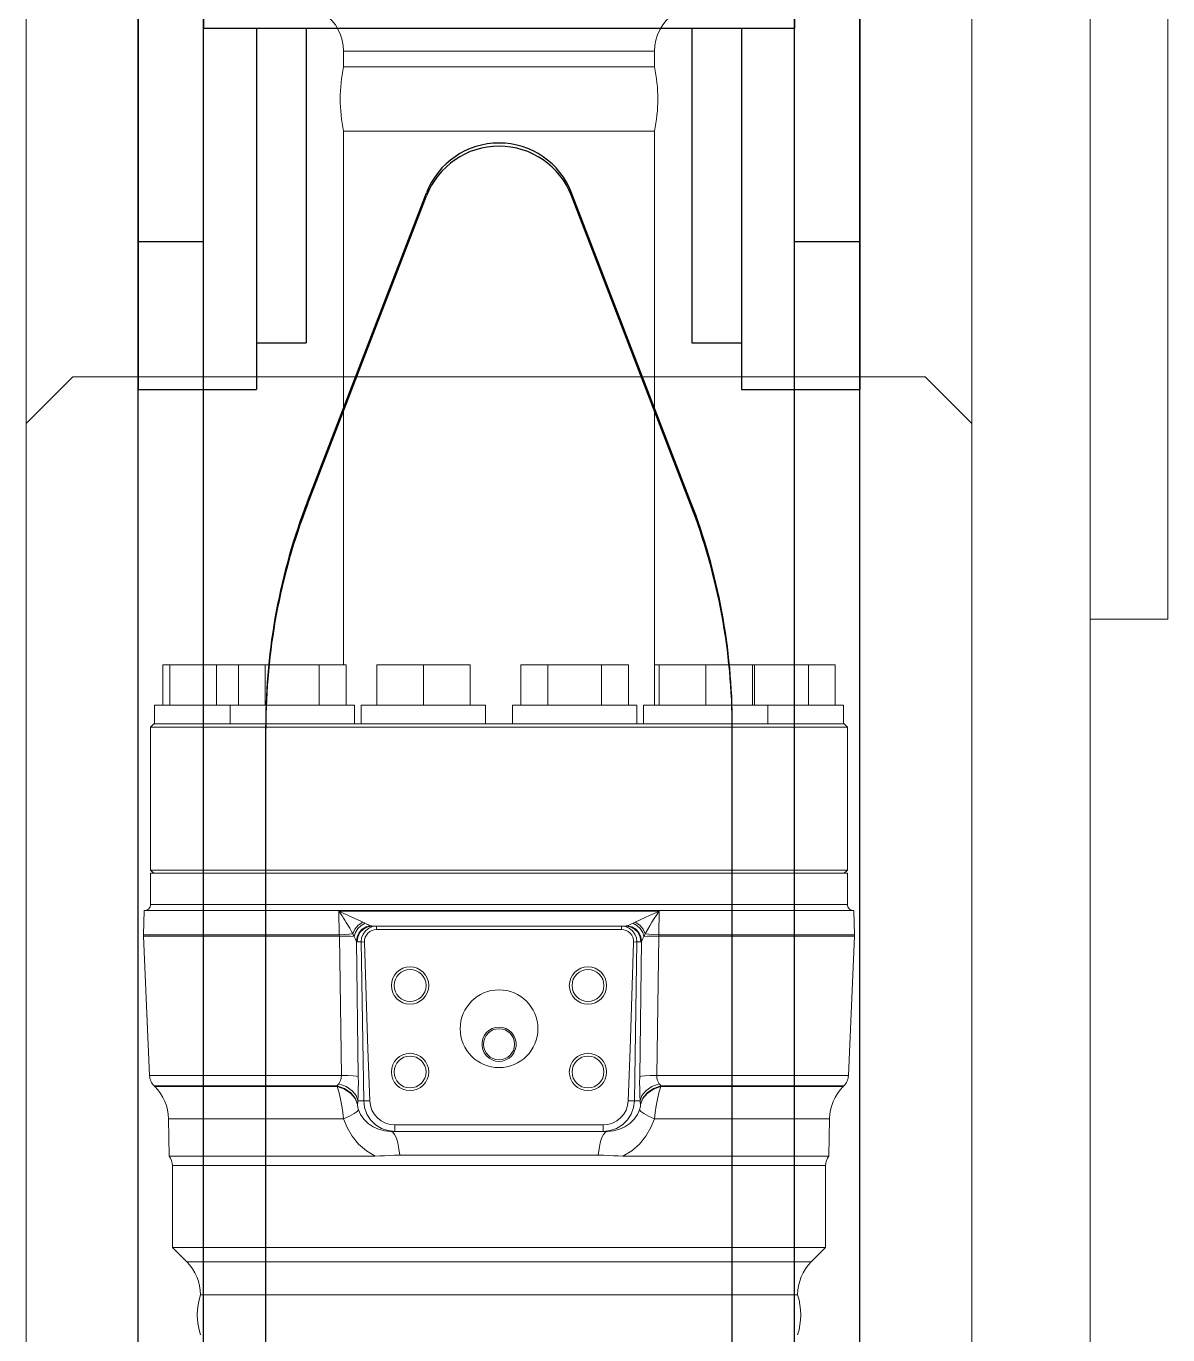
# Model space of a CAD drawing. Header units: millimetres. Extents: x -14999406 to 437, y -232 to 426.
# Drawn here: x 374.98 to 411.68, y 1.33 to 43.41 of the extents above; entities that cross this region are included whole.
import ezdxf

# ---------------------------------------------------------------- set-up
doc = ezdxf.new("R2010")
doc.units = ezdxf.units.MM
doc.header["$LTSCALE"] = 0.25
doc.layers.add('Layer0016', color=7, linetype='Continuous')
doc.layers.add('Layer0027', color=7, linetype='Continuous')

# ---------------------------------------------------------------- blocks, each defined once
blk = doc.blocks.new('DC_GROUP_ＤＸＦ１５－１_163')
at = {"layer": 'Layer0027', "color": 3, "linetype": 'Continuous', "lineweight": 13}
for p, q in [((394.874, 14.221), (394.989, 14.21)), ((394.989, 14.21), (395.136, 14.199)), ((395.136, 14.199), (395.311, 14.19))]:
    blk.add_line(p, q, dxfattribs=at)
blk = doc.blocks.new('DC_GROUP_ＤＸＦ１５－１_164')
at = {"layer": 'Layer0027', "color": 3, "linetype": 'Continuous', "lineweight": 13}
for p, q in [((386.075, 14.475), (386.057, 14.48)), ((386.093, 14.471), (386.075, 14.475)), ((386.111, 14.47), (386.093, 14.471))]:
    blk.add_line(p, q, dxfattribs=at)
blk = doc.blocks.new('DC_GROUP_ＤＸＦ１５－１_165')
at = {"layer": 'Layer0027', "color": 3, "linetype": 'Continuous', "lineweight": 13}
for p, q in [((385.24, 14.148), (385.044, 14.151)), ((385.401, 14.143), (385.24, 14.148)), ((385.517, 14.136), (385.401, 14.143))]:
    blk.add_line(p, q, dxfattribs=at)
blk = doc.blocks.new('DC_GROUP_ＤＸＦ１５－１_166')
at = {"layer": 'Layer0027', "color": 3, "linetype": 'Continuous', "lineweight": 13}
for p, q in [((385.778, 13.96), (385.745, 13.962)), ((385.85, 13.959), (385.778, 13.96))]:
    blk.add_line(p, q, dxfattribs=at)
blk = doc.blocks.new('DC_GROUP_ＤＸＦ１５－１_167')
at = {"layer": 'Layer0027', "color": 3, "linetype": 'Continuous', "lineweight": 13}
for p, q in [((394.575, 13.96), (394.503, 13.959)), ((394.608, 13.962), (394.575, 13.96))]:
    blk.add_line(p, q, dxfattribs=at)
blk = doc.blocks.new('DC_GROUP_ＤＸＦ１５－１_168')
at = {"layer": 'Layer0027', "color": 3, "linetype": 'Continuous', "lineweight": 13}
for p, q in [((394.836, 14.136), (394.952, 14.143)), ((394.952, 14.143), (395.113, 14.148)), ((395.113, 14.148), (395.309, 14.151))]:
    blk.add_line(p, q, dxfattribs=at)
blk = doc.blocks.new('DC_GROUP_ＤＸＦ１５－１_169')
at = {"layer": 'Layer0027', "color": 3, "linetype": 'Continuous', "lineweight": 13}
for p, q in [((385.217, 14.199), (385.042, 14.19)), ((385.364, 14.21), (385.217, 14.199)), ((385.479, 14.221), (385.364, 14.21))]:
    blk.add_line(p, q, dxfattribs=at)
blk = doc.blocks.new('DC_GROUP_ＤＸＦ１５－１_170')
at = {"layer": 'Layer0027', "color": 3, "linetype": 'Continuous', "lineweight": 13}
for p, q in [((385.887, 14.32), (385.808, 14.215)), ((385.991, 14.402), (385.887, 14.32)), ((386.112, 14.453), (385.991, 14.402)), ((386.243, 14.47), (386.112, 14.453)), ((385.76, 14.092), (385.745, 13.962)), ((385.808, 14.215), (385.76, 14.092))]:
    blk.add_line(p, q, dxfattribs=at)
blk = doc.blocks.new('DC_GROUP_ＤＸＦ１５－１_171')
at = {"layer": 'Layer0027', "color": 3, "linetype": 'Continuous', "lineweight": 13}
for p, q in [((385.816, 14.373), (385.705, 14.26)), ((385.956, 14.445), (385.816, 14.373)), ((386.111, 14.47), (385.956, 14.445)), ((385.635, 14.118), (385.613, 13.962)), ((385.705, 14.26), (385.635, 14.118))]:
    blk.add_line(p, q, dxfattribs=at)
blk = doc.blocks.new('DC_GROUP_ＤＸＦ１５－１_172')
at = {"layer": 'Layer0027', "color": 3, "linetype": 'Continuous', "lineweight": 13}
for p, q in [((385.782, 14.37), (385.68, 14.261)), ((385.911, 14.446), (385.782, 14.37)), ((386.057, 14.48), (385.911, 14.446)), ((385.616, 14.127), (385.594, 13.981)), ((385.68, 14.261), (385.616, 14.127))]:
    blk.add_line(p, q, dxfattribs=at)
blk = doc.blocks.new('DC_GROUP_ＤＸＦ１５－１_173')
at = {"layer": 'Layer0027', "color": 3, "linetype": 'Continuous', "lineweight": 13}
for p, q in [((394.26, 14.471), (394.242, 14.47)), ((394.278, 14.475), (394.26, 14.471)), ((394.296, 14.48), (394.278, 14.475))]:
    blk.add_line(p, q, dxfattribs=at)
blk = doc.blocks.new('DC_GROUP_ＤＸＦ１５－１_174')
at = {"layer": 'Layer0027', "color": 3, "linetype": 'Continuous', "lineweight": 13}
for p, q in [((394.326, 14.492), (394.296, 14.48)), ((394.367, 14.509), (394.326, 14.492)), ((394.418, 14.532), (394.367, 14.509))]:
    blk.add_line(p, q, dxfattribs=at)
blk = doc.blocks.new('DC_GROUP_ＤＸＦ１５－１_175')
at = {"layer": 'Layer0027', "color": 3, "linetype": 'Continuous', "lineweight": 13}
for p, q in [((394.873, 14.744), (394.718, 14.671)), ((395.018, 14.811), (394.873, 14.744)), ((395.164, 14.879), (395.018, 14.811)), ((395.325, 14.953), (395.164, 14.879)), ((394.718, 14.671), (394.557, 14.595))]:
    blk.add_line(p, q, dxfattribs=at)
blk = doc.blocks.new('DC_GROUP_ＤＸＦ１５－１_176')
at = {"layer": 'Layer0027', "color": 3, "linetype": 'Continuous', "lineweight": 13}
for p, q in [((394.508, 14.572), (394.418, 14.532)), ((394.533, 14.584), (394.508, 14.572)), ((394.557, 14.595), (394.533, 14.584))]:
    blk.add_line(p, q, dxfattribs=at)
blk = doc.blocks.new('DC_GROUP_ＤＸＦ１５－１_177')
at = {"layer": 'Layer0027', "color": 3, "linetype": 'Continuous', "lineweight": 13}
for p, q in [((385.636, 14.389), (385.558, 14.267)), ((385.744, 14.489), (385.636, 14.389)), ((385.871, 14.56), (385.744, 14.489)), ((385.558, 14.267), (385.517, 14.136))]:
    blk.add_line(p, q, dxfattribs=at)
blk = doc.blocks.new('DC_GROUP_ＤＸＦ１５－１_178')
at = {"layer": 'Layer0027', "color": 3, "linetype": 'Continuous', "lineweight": 13}
for p, q in [((385.544, 14.368), (385.479, 14.221)), ((385.654, 14.498), (385.544, 14.368)), ((385.796, 14.595), (385.654, 14.498))]:
    blk.add_line(p, q, dxfattribs=at)
blk = doc.blocks.new('DC_GROUP_ＤＸＦ１５－１_179')
at = {"layer": 'Layer0027', "color": 3, "linetype": 'Continuous', "lineweight": 13}
for p, q in [((394.557, 14.595), (394.699, 14.498)), ((394.699, 14.498), (394.809, 14.368)), ((394.809, 14.368), (394.874, 14.221))]:
    blk.add_line(p, q, dxfattribs=at)
blk = doc.blocks.new('DC_GROUP_ＤＸＦ１５－１_180')
at = {"layer": 'Layer0027', "color": 3, "linetype": 'Continuous', "lineweight": 13}
for p, q in [((394.482, 14.56), (394.61, 14.489)), ((394.61, 14.489), (394.717, 14.389)), ((394.717, 14.389), (394.795, 14.267)), ((394.795, 14.267), (394.836, 14.136))]:
    blk.add_line(p, q, dxfattribs=at)
blk = doc.blocks.new('DC_GROUP_ＤＸＦ１５－１_181')
at = {"layer": 'Layer0027', "color": 3, "linetype": 'Continuous', "lineweight": 13}
for p, q in [((385.73, 14.626), (385.52, 14.725)), ((385.796, 14.595), (385.73, 14.626))]:
    blk.add_line(p, q, dxfattribs=at)
blk = doc.blocks.new('DC_GROUP_ＤＸＦ１５－１_182')
at = {"layer": 'Layer0027', "color": 3, "linetype": 'Continuous', "lineweight": 13}
for p, q in [((385.823, 14.582), (385.796, 14.595)), ((385.848, 14.571), (385.823, 14.582))]:
    blk.add_line(p, q, dxfattribs=at)
blk = doc.blocks.new('DC_GROUP_ＤＸＦ１５－１_183')
at = {"layer": 'Layer0027', "color": 3, "linetype": 'Continuous', "lineweight": 13}
for p, q in [((385.93, 14.534), (385.848, 14.571)), ((385.962, 14.52), (385.93, 14.534)), ((385.995, 14.505), (385.962, 14.52)), ((386.027, 14.492), (385.995, 14.505)), ((386.057, 14.48), (386.027, 14.492))]:
    blk.add_line(p, q, dxfattribs=at)
blk = doc.blocks.new('DC_GROUP_ＤＸＦ１５－１_184')
at = {"layer": 'Layer0027', "color": 3, "linetype": 'Continuous', "lineweight": 13}
for p, q in [((385.6, 13.97), (385.594, 13.981)), ((385.607, 13.964), (385.6, 13.97)), ((385.613, 13.962), (385.607, 13.964))]:
    blk.add_line(p, q, dxfattribs=at)
blk = doc.blocks.new('DC_GROUP_ＤＸＦ１５－１_185')
at = {"layer": 'Layer0027', "color": 3, "linetype": 'Continuous', "lineweight": 13}
for p, q in [((394.296, 14.48), (394.442, 14.446)), ((394.442, 14.446), (394.571, 14.37)), ((394.571, 14.37), (394.673, 14.261)), ((394.673, 14.261), (394.737, 14.127)), ((394.737, 14.127), (394.759, 13.981))]:
    blk.add_line(p, q, dxfattribs=at)
blk = doc.blocks.new('DC_GROUP_ＤＸＦ１５－１_186')
at = {"layer": 'Layer0027', "color": 3, "linetype": 'Continuous', "lineweight": 13}
for p, q in [((394.242, 14.47), (394.397, 14.445)), ((394.397, 14.445), (394.537, 14.373)), ((394.537, 14.373), (394.648, 14.26)), ((394.648, 14.26), (394.718, 14.118)), ((394.718, 14.118), (394.74, 13.962))]:
    blk.add_line(p, q, dxfattribs=at)
blk = doc.blocks.new('DC_GROUP_ＤＸＦ１５－１_187')
at = {"layer": 'Layer0027', "color": 3, "linetype": 'Continuous', "lineweight": 13}
for p, q in [((394.11, 14.47), (394.241, 14.453)), ((394.241, 14.453), (394.362, 14.401)), ((394.362, 14.401), (394.466, 14.32)), ((394.466, 14.32), (394.545, 14.214)), ((394.545, 14.214), (394.594, 14.091)), ((394.594, 14.091), (394.608, 13.962))]:
    blk.add_line(p, q, dxfattribs=at)
blk = doc.blocks.new('DC_GROUP_ＤＸＦ１５－１_188')
at = {"layer": 'Layer0027', "color": 3, "linetype": 'Continuous', "lineweight": 13}
for p, q in [((385.858, 8.851), (385.826, 8.853)), ((385.924, 8.85), (385.858, 8.851)), ((386.022, 8.85), (385.924, 8.85))]:
    blk.add_line(p, q, dxfattribs=at)
blk = doc.blocks.new('DC_GROUP_ＤＸＦ１５－１_189')
at = {"layer": 'Layer0027', "color": 3, "linetype": 'Continuous', "lineweight": 13}
for p, q in [((394.331, 8.85), (394.429, 8.85)), ((394.429, 8.85), (394.496, 8.851)), ((394.496, 8.851), (394.527, 8.853))]:
    blk.add_line(p, q, dxfattribs=at)
blk = doc.blocks.new('DC_GROUP_ＤＸＦ１５－１_190')
at = {"layer": 'Layer0027', "color": 3, "linetype": 'Continuous', "lineweight": 13}
for p, q in [((394.699, 9.638), (394.753, 9.648)), ((394.753, 9.648), (394.868, 9.656)), ((394.868, 9.656), (395.035, 9.662)), ((395.035, 9.662), (395.245, 9.665))]:
    blk.add_line(p, q, dxfattribs=at)
blk = doc.blocks.new('DC_GROUP_ＤＸＦ１５－１_191')
at = {"layer": 'Layer0027', "color": 3, "linetype": 'Continuous', "lineweight": 13}
for p, q in [((385, 9.367), (384.974, 9.333)), ((385.026, 9.403), (385, 9.367))]:
    blk.add_line(p, q, dxfattribs=at)
blk = doc.blocks.new('DC_GROUP_ＤＸＦ１５－１_192')
at = {"layer": 'Layer0027', "color": 3, "linetype": 'Continuous', "lineweight": 13}
for p, q in [((395.353, 9.367), (395.327, 9.403)), ((395.379, 9.333), (395.353, 9.367))]:
    blk.add_line(p, q, dxfattribs=at)
blk = doc.blocks.new('DC_GROUP_ＤＸＦ１５－１_193')
at = {"layer": 'Layer0027', "color": 3, "linetype": 'Continuous', "lineweight": 13}
for p, q in [((385.123, 14.91), (385.028, 14.953)), ((385.211, 14.869), (385.123, 14.91)), ((385.293, 14.831), (385.211, 14.869)), ((385.371, 14.794), (385.293, 14.831)), ((385.446, 14.759), (385.371, 14.794)), ((385.52, 14.725), (385.446, 14.759))]:
    blk.add_line(p, q, dxfattribs=at)
blk = doc.blocks.new('DC_GROUP_ＤＸＦ１５－１_194')
at = {"layer": 'Layer0027', "color": 3, "linetype": 'Continuous', "lineweight": 13}
for p, q in [((385.318, 9.662), (385.108, 9.665)), ((385.486, 9.656), (385.318, 9.662)), ((385.6, 9.648), (385.486, 9.656)), ((385.654, 9.638), (385.6, 9.648))]:
    blk.add_line(p, q, dxfattribs=at)
blk = doc.blocks.new('DC_GROUP_ＤＸＦ１５－１_195')
at = {"layer": 'Layer0027', "color": 3, "linetype": 'Continuous', "lineweight": 13}
for p, q in [((385.855, 8.633), (385.826, 8.853)), ((385.93, 8.425), (385.855, 8.633)), ((386.05, 8.239), (385.93, 8.425)), ((386.208, 8.084), (386.05, 8.239)), ((386.396, 7.967), (386.208, 8.084)), ((386.605, 7.895), (386.396, 7.967)), ((386.826, 7.87), (386.605, 7.895))]:
    blk.add_line(p, q, dxfattribs=at)
blk = doc.blocks.new('DC_GROUP_ＤＸＦ１５－１_196')
at = {"layer": 'Layer0027', "color": 3, "linetype": 'Continuous', "lineweight": 13}
for p, q in [((395.06, 7.989), (395.172, 8.274)), ((394.689, 7.459), (394.898, 7.712)), ((394.898, 7.712), (395.06, 7.989)), ((394.16, 7.075), (394.441, 7.244)), ((394.441, 7.244), (394.689, 7.459))]:
    blk.add_line(p, q, dxfattribs=at)
blk = doc.blocks.new('DC_GROUP_ＤＸＦ１５－１_197')
at = {"layer": 'Layer0027', "color": 3, "linetype": 'Continuous', "lineweight": 13}
for p, q in [((385.523, 8.443), (385.373, 8.362)), ((385.62, 8.511), (385.523, 8.443)), ((385.659, 8.564), (385.62, 8.511)), ((385.373, 8.362), (385.181, 8.274))]:
    blk.add_line(p, q, dxfattribs=at)
blk = doc.blocks.new('DC_GROUP_ＤＸＦ１５－１_199')
at = {"layer": 'Layer0027', "color": 3, "linetype": 'Continuous', "lineweight": 13}
for p, q in [((395.249, 9.599), (395.245, 9.665)), ((395.264, 9.531), (395.249, 9.599)), ((395.29, 9.465), (395.264, 9.531)), ((395.327, 9.403), (395.29, 9.465))]:
    blk.add_line(p, q, dxfattribs=at)
blk = doc.blocks.new('DC_GROUP_ＤＸＦ１５－１_200')
at = {"layer": 'Layer0027', "color": 3, "linetype": 'Continuous', "lineweight": 13}
for p, q in [((394.694, 8.564), (394.733, 8.511)), ((394.733, 8.511), (394.83, 8.443)), ((394.83, 8.443), (394.98, 8.362)), ((394.98, 8.362), (395.172, 8.274))]:
    blk.add_line(p, q, dxfattribs=at)
blk = doc.blocks.new('DC_GROUP_ＤＸＦ１５－１_201')
at = {"layer": 'Layer0027', "color": 3, "linetype": 'Continuous', "lineweight": 13}
for p, q in [((393.475, 7.656), (393.428, 7.5)), ((393.532, 7.773), (393.475, 7.656)), ((393.595, 7.846), (393.532, 7.773)), ((393.392, 7.313), (393.369, 7.104)), ((393.428, 7.5), (393.392, 7.313))]:
    blk.add_line(p, q, dxfattribs=at)
blk = doc.blocks.new('DC_GROUP_ＤＸＦ１５－１_202')
at = {"layer": 'Layer0027', "color": 3, "linetype": 'Continuous', "lineweight": 13}
for p, q in [((395.24, 14.827), (395.164, 14.71)), ((395.325, 14.953), (395.24, 14.827)), ((394.946, 14.351), (394.874, 14.221)), ((395.02, 14.478), (394.946, 14.351)), ((395.092, 14.596), (395.02, 14.478)), ((395.164, 14.71), (395.092, 14.596))]:
    blk.add_line(p, q, dxfattribs=at)
blk = doc.blocks.new('DC_GROUP_ＤＸＦ１５－１_203')
at = {"layer": 'Layer0027', "color": 3, "linetype": 'Continuous', "lineweight": 13}
for p, q in [((394.746, 13.964), (394.74, 13.962)), ((394.753, 13.97), (394.746, 13.964)), ((394.759, 13.981), (394.753, 13.97))]:
    blk.add_line(p, q, dxfattribs=at)
blk = doc.blocks.new('DC_GROUP_ＤＸＦ１５－１_204')
at = {"layer": 'Layer0027', "color": 3, "linetype": 'Continuous', "lineweight": 13}
for p, q in [((394.766, 13.998), (394.759, 13.981)), ((394.777, 14.022), (394.766, 13.998)), ((394.792, 14.053), (394.777, 14.022)), ((394.811, 14.091), (394.792, 14.053)), ((394.836, 14.136), (394.811, 14.091))]:
    blk.add_line(p, q, dxfattribs=at)
blk = doc.blocks.new('DC_GROUP_ＤＸＦ１５－１_205')
at = {"layer": 'Layer0027', "color": 3, "linetype": 'Continuous', "lineweight": 13}
for p, q in [((394.85, 14.164), (394.836, 14.136)), ((394.862, 14.192), (394.85, 14.164)), ((394.874, 14.221), (394.862, 14.192))]:
    blk.add_line(p, q, dxfattribs=at)
blk = doc.blocks.new('DC_GROUP_ＤＸＦ１５－１_206')
at = {"layer": 'Layer0027', "color": 3, "linetype": 'Continuous', "lineweight": 13}
for p, q in [((395.309, 14.17), (395.311, 14.19)), ((395.309, 14.151), (395.309, 14.17))]:
    blk.add_line(p, q, dxfattribs=at)
blk = doc.blocks.new('DC_GROUP_ＤＸＦ１５－１_207')
at = {"layer": 'Layer0027', "color": 3, "linetype": 'Continuous', "lineweight": 13}
for p, q in [((394.698, 9.442), (394.699, 9.638)), ((394.699, 9.239), (394.698, 9.442)), ((394.704, 9.039), (394.699, 9.239)), ((394.712, 8.853), (394.704, 9.039))]:
    blk.add_line(p, q, dxfattribs=at)
blk = doc.blocks.new('DC_GROUP_ＤＸＦ１５－１_208')
at = {"layer": 'Layer0027', "color": 3, "linetype": 'Continuous', "lineweight": 13}
for p, q in [((394.722, 8.742), (394.722, 8.748)), ((394.723, 8.736), (394.722, 8.742))]:
    blk.add_line(p, q, dxfattribs=at)
blk = doc.blocks.new('DC_GROUP_ＤＸＦ１５－１_209')
at = {"layer": 'Layer0027', "color": 3, "linetype": 'Continuous', "lineweight": 13}
for p, q in [((394.718, 8.799), (394.712, 8.853)), ((394.722, 8.748), (394.718, 8.799))]:
    blk.add_line(p, q, dxfattribs=at)
blk = doc.blocks.new('DC_GROUP_ＤＸＦ１５－１_210')
at = {"layer": 'Layer0027', "color": 3, "linetype": 'Continuous', "lineweight": 13}
for p, q in [((385.493, 14.188), (385.479, 14.221)), ((385.505, 14.161), (385.493, 14.188)), ((385.517, 14.136), (385.505, 14.161))]:
    blk.add_line(p, q, dxfattribs=at)
blk = doc.blocks.new('DC_GROUP_ＤＸＦ１５－１_211')
at = {"layer": 'Layer0027', "color": 3, "linetype": 'Continuous', "lineweight": 13}
for p, q in [((385.083, 14.873), (385.028, 14.953)), ((385.133, 14.797), (385.083, 14.873)), ((385.18, 14.725), (385.133, 14.797)), ((385.223, 14.657), (385.18, 14.725)), ((385.264, 14.591), (385.223, 14.657)), ((385.304, 14.526), (385.264, 14.591)), ((385.342, 14.463), (385.304, 14.526)), ((385.378, 14.4), (385.342, 14.463)), ((385.414, 14.339), (385.378, 14.4)), ((385.447, 14.279), (385.414, 14.339)), ((385.479, 14.221), (385.447, 14.279))]:
    blk.add_line(p, q, dxfattribs=at)
blk = doc.blocks.new('DC_GROUP_ＤＸＦ１５－１_212')
at = {"layer": 'Layer0027', "color": 3, "linetype": 'Continuous', "lineweight": 13}
for p, q in [((386.758, 7.846), (386.821, 7.773)), ((386.821, 7.773), (386.878, 7.656)), ((386.878, 7.656), (386.925, 7.5)), ((386.925, 7.5), (386.961, 7.313)), ((386.961, 7.313), (386.984, 7.104))]:
    blk.add_line(p, q, dxfattribs=at)
blk = doc.blocks.new('DC_GROUP_ＤＸＦ１５－１_213')
at = {"layer": 'Layer0027', "color": 3, "linetype": 'Continuous', "lineweight": 13}
for p, q in [((395.139, 9.222), (395.377, 9.309)), ((394.723, 8.736), (394.8, 8.925)), ((394.8, 8.925), (394.942, 9.091)), ((394.942, 9.091), (395.139, 9.222))]:
    blk.add_line(p, q, dxfattribs=at)
blk = doc.blocks.new('DC_GROUP_ＤＸＦ１５－１_214')
at = {"layer": 'Layer0027', "color": 3, "linetype": 'Continuous', "lineweight": 13}
for p, q in [((395.139, 9.244), (395.379, 9.333)), ((394.722, 8.748), (394.798, 8.94)), ((394.798, 8.94), (394.94, 9.11)), ((394.94, 9.11), (395.139, 9.244))]:
    blk.add_line(p, q, dxfattribs=at)
blk = doc.blocks.new('DC_GROUP_ＤＸＦ１５－１_215')
at = {"layer": 'Layer0027', "color": 3, "linetype": 'Continuous', "lineweight": 13}
for p, q in [((394.9, 9.178), (395.091, 9.308)), ((395.091, 9.308), (395.327, 9.403)), ((394.712, 8.853), (394.771, 9.023)), ((394.771, 9.023), (394.9, 9.178))]:
    blk.add_line(p, q, dxfattribs=at)
blk = doc.blocks.new('DC_GROUP_ＤＸＦ１５－１_216')
at = {"layer": 'Layer0027', "color": 3, "linetype": 'Continuous', "lineweight": 13}
for p, q in [((394.694, 8.564), (394.705, 8.598)), ((394.705, 8.598), (394.714, 8.633)), ((394.714, 8.633), (394.72, 8.668)), ((394.72, 8.668), (394.723, 8.703)), ((394.723, 8.703), (394.723, 8.736))]:
    blk.add_line(p, q, dxfattribs=at)
blk = doc.blocks.new('DC_GROUP_ＤＸＦ１５－１_217')
at = {"layer": 'Layer0027', "color": 3, "linetype": 'Continuous', "lineweight": 13}
for p, q in [((394.527, 8.853), (394.498, 8.633)), ((394.423, 8.425), (394.303, 8.239)), ((394.498, 8.633), (394.423, 8.425)), ((394.145, 8.084), (393.957, 7.967)), ((394.303, 8.239), (394.145, 8.084)), ((393.748, 7.895), (393.527, 7.87)), ((393.957, 7.967), (393.748, 7.895))]:
    blk.add_line(p, q, dxfattribs=at)
blk = doc.blocks.new('DC_GROUP_ＤＸＦ１５－１_218')
at = {"layer": 'Layer0027', "color": 3, "linetype": 'Continuous', "lineweight": 13}
for p, q in [((395.319, 9.11), (395.377, 9.309)), ((395.23, 8.69), (395.27, 8.901)), ((395.27, 8.901), (395.319, 9.11)), ((395.172, 8.274), (395.198, 8.481)), ((395.198, 8.481), (395.23, 8.69))]:
    blk.add_line(p, q, dxfattribs=at)
blk = doc.blocks.new('DC_GROUP_ＤＸＦ１５－１_219')
at = {"layer": 'Layer0027', "color": 3, "linetype": 'Continuous', "lineweight": 13}
for p, q in [((395.377, 9.309), (395.378, 9.321)), ((395.378, 9.321), (395.379, 9.333))]:
    blk.add_line(p, q, dxfattribs=at)
blk = doc.blocks.new('DC_GROUP_ＤＸＦ１５－１_221')
at = {"layer": 'Layer0027', "color": 3, "linetype": 'Continuous', "lineweight": 13}
for p, q in [((384.976, 9.309), (385.034, 9.11)), ((385.034, 9.11), (385.083, 8.901)), ((385.083, 8.901), (385.123, 8.69)), ((385.123, 8.69), (385.155, 8.481)), ((385.155, 8.481), (385.181, 8.274))]:
    blk.add_line(p, q, dxfattribs=at)
blk = doc.blocks.new('DC_GROUP_ＤＸＦ１５－１_222')
at = {"layer": 'Layer0027', "color": 3, "linetype": 'Continuous', "lineweight": 13}
for p, q in [((385.262, 9.308), (385.026, 9.403)), ((385.453, 9.178), (385.262, 9.308)), ((385.582, 9.023), (385.453, 9.178)), ((385.641, 8.853), (385.582, 9.023))]:
    blk.add_line(p, q, dxfattribs=at)
blk = doc.blocks.new('DC_GROUP_ＤＸＦ１５－１_223')
at = {"layer": 'Layer0027', "color": 3, "linetype": 'Continuous', "lineweight": 13}
for p, q in [((385.181, 8.274), (385.293, 7.989)), ((385.293, 7.989), (385.455, 7.712)), ((385.455, 7.712), (385.664, 7.459)), ((385.664, 7.459), (385.912, 7.244)), ((385.912, 7.244), (386.193, 7.075))]:
    blk.add_line(p, q, dxfattribs=at)
blk = doc.blocks.new('DC_GROUP_ＤＸＦ１５－１_224')
at = {"layer": 'Layer0027', "color": 3, "linetype": 'Continuous', "lineweight": 13}
for p, q in [((385.214, 9.244), (384.974, 9.333)), ((385.413, 9.11), (385.214, 9.244)), ((385.555, 8.94), (385.413, 9.11)), ((385.631, 8.748), (385.555, 8.94))]:
    blk.add_line(p, q, dxfattribs=at)
blk = doc.blocks.new('DC_GROUP_ＤＸＦ１５－１_225')
at = {"layer": 'Layer0027', "color": 3, "linetype": 'Continuous', "lineweight": 13}
for p, q in [((385.529, 14.115), (385.517, 14.136)), ((385.541, 14.092), (385.529, 14.115)), ((385.553, 14.069), (385.541, 14.092)), ((385.565, 14.045), (385.553, 14.069)), ((385.576, 14.022), (385.565, 14.045)), ((385.586, 14), (385.576, 14.022)), ((385.594, 13.981), (385.586, 14))]:
    blk.add_line(p, q, dxfattribs=at)
blk = doc.blocks.new('DC_GROUP_ＤＸＦ１５－１_226')
at = {"layer": 'Layer0027', "color": 3, "linetype": 'Continuous', "lineweight": 13}
for p, q in [((385.214, 9.222), (384.976, 9.309)), ((385.411, 9.091), (385.214, 9.222)), ((385.553, 8.925), (385.411, 9.091)), ((385.63, 8.736), (385.553, 8.925))]:
    blk.add_line(p, q, dxfattribs=at)
blk = doc.blocks.new('DC_GROUP_ＤＸＦ１５－１_228')
at = {"layer": 'Layer0027', "color": 3, "linetype": 'Continuous', "lineweight": 13}
for p, q in [((385.63, 8.736), (385.63, 8.703)), ((385.63, 8.703), (385.633, 8.668)), ((385.633, 8.668), (385.639, 8.633)), ((385.639, 8.633), (385.648, 8.598)), ((385.648, 8.598), (385.659, 8.564))]:
    blk.add_line(p, q, dxfattribs=at)
blk = doc.blocks.new('DC_GROUP_ＤＸＦ１５－１_229')
at = {"layer": 'Layer0027', "color": 3, "linetype": 'Continuous', "lineweight": 13}
for p, q in [((385.654, 9.638), (385.655, 9.442)), ((385.655, 9.442), (385.654, 9.239)), ((385.649, 9.039), (385.641, 8.853)), ((385.654, 9.239), (385.649, 9.039))]:
    blk.add_line(p, q, dxfattribs=at)
blk = doc.blocks.new('DC_GROUP_ＤＸＦ１５－１_231')
at = {"layer": 'Layer0027', "color": 3, "linetype": 'Continuous', "lineweight": 13}
for p, q in [((384.974, 9.333), (384.975, 9.321)), ((384.975, 9.321), (384.976, 9.309))]:
    blk.add_line(p, q, dxfattribs=at)
blk = doc.blocks.new('DC_GROUP_ＤＸＦ１５－１_232')
at = {"layer": 'Layer0027', "color": 3, "linetype": 'Continuous', "lineweight": 13}
for p, q in [((385.042, 14.19), (385.044, 14.17)), ((385.044, 14.17), (385.044, 14.151))]:
    blk.add_line(p, q, dxfattribs=at)
blk = doc.blocks.new('DC_GROUP_ＤＸＦ１５－１_233')
at = {"layer": 'Layer0027', "color": 3, "linetype": 'Continuous', "lineweight": 13}
for p, q in [((385.641, 8.853), (385.635, 8.799)), ((385.635, 8.799), (385.631, 8.748))]:
    blk.add_line(p, q, dxfattribs=at)
blk = doc.blocks.new('DC_GROUP_ＤＸＦ１５－１_234')
at = {"layer": 'Layer0027', "color": 3, "linetype": 'Continuous', "lineweight": 13}
for p, q in [((385.063, 9.465), (385.026, 9.403)), ((385.089, 9.531), (385.063, 9.465)), ((385.104, 9.599), (385.089, 9.531)), ((385.108, 9.665), (385.104, 9.599))]:
    blk.add_line(p, q, dxfattribs=at)
blk = doc.blocks.new('DC_GROUP_ＤＸＦ１５－１_235')
at = {"layer": 'Layer0027', "color": 3, "linetype": 'Continuous', "lineweight": 13}
for p, q in [((385.631, 8.742), (385.63, 8.736)), ((385.631, 8.748), (385.631, 8.742))]:
    blk.add_line(p, q, dxfattribs=at)
blk = doc.blocks.new('DC_GROUP_ＤＸＦ１５－１_297')
at = {"layer": 'Layer0027', "color": 3, "linetype": 'Continuous', "lineweight": 13}
for p, q in [((389.654, 10.841), (389.701, 10.946)), ((389.701, 10.946), (389.768, 11.038)), ((389.768, 11.038), (389.854, 11.116)), ((389.854, 11.116), (389.954, 11.173)), ((389.954, 11.173), (390.063, 11.208)), ((390.063, 11.208), (390.177, 11.22)), ((389.63, 10.728), (389.654, 10.841)), ((389.63, 10.613), (389.63, 10.728)), ((389.654, 10.499), (389.63, 10.613)), ((389.701, 10.394), (389.654, 10.499)), ((389.769, 10.302), (389.701, 10.394)), ((389.855, 10.224), (389.769, 10.302)), ((389.954, 10.167), (389.855, 10.224)), ((390.063, 10.132), (389.954, 10.167)), ((390.177, 10.12), (390.063, 10.132))]:
    blk.add_line(p, q, dxfattribs=at)
blk = doc.blocks.new('DC_GROUP_ＤＸＦ１５－１_298')
at = {"layer": 'Layer0027', "color": 3, "linetype": 'Continuous', "lineweight": 13}
for p, q in [((393.537, 7.101), (393.369, 7.104)), ((393.698, 7.094), (393.537, 7.101)), ((393.854, 7.085), (393.698, 7.094)), ((394.007, 7.078), (393.854, 7.085)), ((394.16, 7.075), (394.007, 7.078))]:
    blk.add_line(p, q, dxfattribs=at)
blk = doc.blocks.new('DC_GROUP_ＤＸＦ１５－１_299')
at = {"layer": 'Layer0027', "color": 3, "linetype": 'Continuous', "lineweight": 13}
for p, q in [((386.344, 7.078), (386.193, 7.075)), ((386.498, 7.085), (386.344, 7.078)), ((386.655, 7.094), (386.498, 7.085)), ((386.817, 7.101), (386.655, 7.094)), ((386.984, 7.104), (386.817, 7.101))]:
    blk.add_line(p, q, dxfattribs=at)
blk = doc.blocks.new('DC_GROUP_ＤＸＦ１５－１_300')
at = {"layer": 'Layer0027', "color": 3, "linetype": 'Continuous', "lineweight": 13}
for p, q in [((394.624, 8.409), (394.694, 8.564)), ((394.048, 7.937), (394.226, 8.019)), ((394.226, 8.019), (394.386, 8.128)), ((394.386, 8.128), (394.52, 8.261)), ((394.52, 8.261), (394.624, 8.409)), ((393.661, 7.87), (393.857, 7.887)), ((393.857, 7.887), (394.048, 7.937))]:
    blk.add_line(p, q, dxfattribs=at)
blk = doc.blocks.new('DC_GROUP_ＤＸＦ１５－１_301')
at = {"layer": 'Layer0027', "color": 3, "linetype": 'Continuous', "lineweight": 13}
for p, q in [((394.31, 8.697), (394.331, 8.85)), ((394.083, 8.302), (394.184, 8.418)), ((394.184, 8.418), (394.26, 8.551)), ((394.26, 8.551), (394.31, 8.697)), ((393.527, 8.079), (393.68, 8.094)), ((393.68, 8.094), (393.827, 8.137)), ((393.827, 8.137), (393.963, 8.207)), ((393.963, 8.207), (394.083, 8.302))]:
    blk.add_line(p, q, dxfattribs=at)
blk = doc.blocks.new('DC_GROUP_ＤＸＦ１５－１_302')
at = {"layer": 'Layer0027', "color": 3, "linetype": 'Continuous', "lineweight": 13}
for p, q in [((390.29, 11.208), (390.177, 11.22)), ((390.399, 11.174), (390.29, 11.208)), ((390.498, 11.116), (390.399, 11.174)), ((390.584, 11.039), (390.498, 11.116)), ((390.652, 10.946), (390.584, 11.039)), ((390.699, 10.841), (390.652, 10.946)), ((390.723, 10.728), (390.699, 10.841)), ((390.699, 10.5), (390.723, 10.613)), ((390.723, 10.613), (390.723, 10.728)), ((390.177, 10.12), (390.29, 10.132)), ((390.29, 10.132), (390.399, 10.167)), ((390.399, 10.167), (390.499, 10.225)), ((390.499, 10.225), (390.585, 10.302)), ((390.585, 10.302), (390.652, 10.395)), ((390.652, 10.395), (390.699, 10.5))]:
    blk.add_line(p, q, dxfattribs=at)
blk = doc.blocks.new('DC_GROUP_ＤＸＦ１５－１_303')
at = {"layer": 'Layer0027', "color": 3, "linetype": 'Continuous', "lineweight": 13}
for p, q in [((394.45, 12.22), (394.503, 13.959)), ((394.393, 10.517), (394.45, 12.22)), ((394.331, 8.85), (394.393, 10.517))]:
    blk.add_line(p, q, dxfattribs=at)
blk = doc.blocks.new('DC_GROUP_ＤＸＦ１５－１_304')
at = {"layer": 'Layer0027', "color": 3, "linetype": 'Continuous', "lineweight": 13}
for p, q in [((385.659, 8.564), (385.729, 8.409)), ((385.729, 8.409), (385.833, 8.261)), ((385.833, 8.261), (385.967, 8.128)), ((385.967, 8.128), (386.127, 8.019)), ((386.127, 8.019), (386.305, 7.937)), ((386.305, 7.937), (386.496, 7.887)), ((386.496, 7.887), (386.692, 7.87))]:
    blk.add_line(p, q, dxfattribs=at)
blk = doc.blocks.new('DC_GROUP_ＤＸＦ１５－１_305')
at = {"layer": 'Layer0027', "color": 3, "linetype": 'Continuous', "lineweight": 13}
for p, q in [((385.903, 12.22), (385.85, 13.959)), ((385.96, 10.517), (385.903, 12.22)), ((386.022, 8.85), (385.96, 10.517))]:
    blk.add_line(p, q, dxfattribs=at)
blk = doc.blocks.new('DC_GROUP_ＤＸＦ１５－１_306')
at = {"layer": 'Layer0027', "color": 3, "linetype": 'Continuous', "lineweight": 13}
for p, q in [((386.022, 8.85), (386.043, 8.697)), ((386.043, 8.697), (386.093, 8.55)), ((386.093, 8.55), (386.17, 8.417)), ((386.17, 8.417), (386.27, 8.301)), ((386.27, 8.301), (386.391, 8.206)), ((386.391, 8.206), (386.527, 8.137)), ((386.527, 8.137), (386.674, 8.094)), ((386.674, 8.094), (386.826, 8.079))]:
    blk.add_line(p, q, dxfattribs=at)

msp = doc.modelspace()

# ---------------------------------------------------------------- linework, layer by layer
at = {"layer": 'Layer0016', "color": 3, "linetype": 'Continuous', "lineweight": 25}
for p, q in [((380.677, 312.067), (380.677, 43.343)), ((399.677, 312.067), (399.677, 43.343)), ((378.577, 309.567), (378.577, 31.725)), ((401.777, 309.567), (401.777, 31.725)), ((378.577, -166.027), (378.577, 111.816)), ((401.777, -166.027), (401.777, 111.816)), ((380.677, -168.527), (380.677, 100.198)), ((399.677, -168.527), (399.677, 100.198)), ((380.677, 43.343), (399.677, 43.343)), ((382.377, 43.343), (382.377, 31.725)), ((383.977, 43.343), (383.977, 33.225)), ((396.377, 43.343), (396.377, 33.225)), ((397.977, 43.343), (397.977, 31.725)), ((384.016, 28.123), (387.844, 38.049)), ((384.016, 28.024), (387.844, 37.95)), ((396.337, 28.123), (392.509, 38.049)), ((396.337, 28.024), (392.509, 37.95)), ((378.577, 36.488), (380.677, 36.488)), ((387.242, 36.488), (387.28, 36.488)), ((393.073, 36.488), (393.111, 36.488)), ((399.677, 36.488), (401.777, 36.488)), ((382.377, 33.225), (383.977, 33.225)), ((396.377, 33.225), (397.977, 33.225)), ((378.577, 31.725), (382.377, 31.725)), ((397.977, 31.725), (401.777, 31.725)), ((382.677, -170.427), (382.677, 20.927)), ((397.677, -170.427), (397.677, 20.927))]:
    msp.add_line(p, q, dxfattribs=at)
at = {"layer": 'Layer0016', "color": 3, "linetype": 'Continuous', "lineweight": 13}
for p, q in [((374.977, 86.37), (374.977, -200.702)), ((405.377, 86.37), (405.377, -200.702)), ((409.177, 86.37), (409.177, -227.23)), ((411.677, 84.27), (411.677, 24.345)), ((376.477, 32.137), (374.977, 30.637)), ((403.877, 32.137), (376.477, 32.137)), ((403.877, 32.137), (405.377, 30.637)), ((411.677, 24.345), (409.177, 24.345))]:
    msp.add_line(p, q, dxfattribs=at)
at = {"layer": 'Layer0016', "color": 3, "linetype": 'Continuous', "lineweight": 25}
for centre, radius, start, end in [((390.177, 37.15), 2.5, 21.0888, 158.9112), ((390.177, 37.05), 2.5, 21.0888, 158.9112), ((402.677, 20.927), 20, 158.9112, 180), ((402.677, 20.827), 20, 158.9112, 180), ((377.677, 20.927), 20, 0, 21.0888), ((377.677, 20.827), 20, 0, 21.0888)]:
    msp.add_arc(centre, radius, start, end, dxfattribs=at)
at = {"layer": 'Layer0027', "color": 3, "linetype": 'Continuous', "lineweight": 18}
for p, q in [((385.177, 42.603), (395.177, 42.603)), ((385.177, 42.603), (385.177, 42.103)), ((395.177, 42.603), (395.177, 42.103)), ((385.177, 42.103), (395.177, 42.103)), ((395.177, 40.037), (385.177, 40.037)), ((385.177, 22.87), (385.177, 40.037)), ((395.177, 21.57), (395.177, 40.037)), ((385.262, 22.87), (379.365, 22.87)), ((379.365, 21.57), (379.365, 22.87)), ((379.597, 21.57), (379.597, 22.87)), ((381.097, 21.57), (381.097, 22.87)), ((381.798, 21.57), (381.798, 22.87)), ((382.664, 21.57), (382.664, 22.87)), ((384.396, 21.57), (384.396, 22.87)), ((385.262, 21.57), (385.262, 22.87)), ((389.244, 22.87), (386.244, 22.87)), ((386.244, 21.57), (386.244, 22.87)), ((387.744, 21.57), (387.744, 22.87)), ((389.244, 21.57), (389.244, 22.87)), ((394.341, 22.87), (390.877, 22.87)), ((390.877, 21.57), (390.877, 22.87)), ((391.743, 21.57), (391.743, 22.87)), ((393.475, 21.57), (393.475, 22.87)), ((394.341, 21.57), (394.341, 22.87)), ((400.988, 22.87), (395.177, 22.87)), ((395.323, 21.57), (395.323, 22.87)), ((396.823, 21.57), (396.823, 22.87)), ((398.323, 21.57), (398.323, 22.87)), ((398.39, 21.57), (398.39, 22.87)), ((400.122, 21.57), (400.122, 22.87)), ((400.988, 21.57), (400.988, 22.87)), ((385.53, 21.57), (379.097, 21.57)), ((379.097, 20.97), (379.097, 21.57)), ((381.53, 20.97), (381.53, 21.57)), ((385.53, 20.97), (385.53, 21.57)), ((389.744, 21.57), (385.744, 21.57)), ((385.744, 20.97), (385.744, 21.57)), ((389.744, 20.97), (389.744, 21.57)), ((394.609, 21.57), (390.609, 21.57)), ((390.609, 20.97), (390.609, 21.57)), ((394.609, 20.97), (394.609, 21.57)), ((401.256, 21.57), (394.823, 21.57)), ((394.823, 20.97), (394.823, 21.57)), ((398.823, 20.97), (398.823, 21.57)), ((401.256, 20.97), (401.256, 21.57)), ((378.977, 20.87), (379.077, 20.97)), ((401.377, 20.87), (378.977, 20.87)), ((378.977, 16.27), (378.977, 20.87)), ((401.276, 20.97), (379.077, 20.97)), ((401.377, 20.87), (401.277, 20.97)), ((401.377, 16.27), (401.377, 20.87)), ((401.377, 16.27), (378.977, 16.27)), ((379.077, 16.17), (378.977, 16.27)), ((401.377, 16.17), (378.977, 16.17)), ((378.977, 16.17), (378.977, 15.17)), ((401.277, 16.17), (401.377, 16.27)), ((401.377, 16.17), (401.377, 15.17)), ((378.977, 15.17), (401.377, 15.17)), ((378.774, 14.97), (378.747, 14.19)), ((378.774, 14.97), (401.579, 14.97)), ((395.325, 14.953), (385.028, 14.953)), ((385.028, 14.953), (385.042, 14.19)), ((395.311, 14.19), (395.325, 14.953)), ((401.579, 14.97), (401.606, 14.19)), ((394.242, 14.47), (386.111, 14.47)), ((386.243, 14.47), (386.243, 14.364)), ((394.11, 14.364), (386.243, 14.364)), ((394.11, 14.47), (394.11, 14.364)), ((378.747, 14.19), (385.042, 14.19)), ((378.747, 14.19), (378.747, 14.151)), ((378.747, 14.151), (385.044, 14.151)), ((378.747, 14.151), (378.943, 9.665)), ((385.044, 14.151), (385.108, 9.665)), ((385.594, 13.981), (385.654, 9.638)), ((385.745, 13.962), (385.613, 13.962)), ((385.826, 8.853), (385.745, 13.962)), ((394.608, 13.962), (394.527, 8.853)), ((394.74, 13.962), (394.608, 13.962)), ((394.699, 9.638), (394.759, 13.981)), ((395.245, 9.665), (395.309, 14.151)), ((395.309, 14.151), (401.606, 14.151)), ((395.311, 14.19), (401.606, 14.19)), ((401.606, 14.151), (401.41, 9.665)), ((401.606, 14.19), (401.606, 14.151)), ((378.943, 9.665), (385.108, 9.665)), ((379.089, 9.333), (384.974, 9.333)), ((379.089, 9.333), (379.113, 9.309)), ((384.976, 9.309), (379.113, 9.309)), ((395.245, 9.665), (401.41, 9.665)), ((401.24, 9.309), (395.377, 9.309)), ((395.379, 9.333), (401.264, 9.333)), ((401.264, 9.333), (401.24, 9.309)), ((385.641, 8.853), (385.826, 8.853)), ((394.527, 8.853), (394.712, 8.853)), ((385.181, 8.274), (379.552, 8.274)), ((379.552, 8.274), (379.573, 7.075)), ((386.826, 8.079), (386.826, 7.87)), ((393.527, 8.079), (386.826, 8.079)), ((393.527, 8.079), (393.527, 7.87)), ((400.801, 8.274), (395.172, 8.274)), ((400.801, 8.274), (400.78, 7.075)), ((386.692, 7.87), (386.758, 7.846)), ((393.661, 7.87), (386.692, 7.87)), ((393.661, 7.87), (393.595, 7.846)), ((379.573, 7.075), (386.193, 7.075)), ((400.677, 6.77), (379.677, 6.77)), ((379.677, 6.77), (379.677, 4.134)), ((386.984, 7.104), (393.369, 7.104)), ((394.16, 7.075), (400.78, 7.075)), ((400.677, 6.77), (400.677, 4.134)), ((379.677, 4.134), (400.677, 4.134)), ((380.137, 3.674), (379.677, 4.134)), ((400.216, 3.674), (400.677, 4.134)), ((400.216, 3.674), (380.137, 3.674)), ((380.577, 2.613), (399.777, 2.613))]:
    msp.add_line(p, q, dxfattribs=at)
for centre, radius in [((387.317, 12.56), 0.6), ((387.317, 12.56), 0.513), ((393.037, 12.56), 0.6), ((393.037, 12.56), 0.513), ((390.177, 11.17), 1.25), ((390.177, 10.67), 0.5), ((387.317, 9.78), 0.6), ((387.317, 9.78), 0.513), ((393.037, 9.78), 0.6), ((393.037, 9.78), 0.513)]:
    msp.add_circle(centre, radius, dxfattribs=at)
for centre, radius, start, end in [((383.677, 42.603), 1.5, 0, 55), ((396.677, 42.603), 1.5, 125, 180), ((390.234, 41.07), 5.162, 168.4566, 191.5434), ((390.119, 41.07), 5.162, 348.4566, 11.5434), ((378.777, 15.17), 0.2, 269.3773, 0), ((401.577, 15.17), 0.2, 180, 270.6227), ((386.243, 13.97), 0.393, 90, 181.7016), ((394.11, 13.97), 0.393, 358.2984, 90), ((379.443, 9.686), 0.5, 182.5, 225), ((378.052, 8.248), 1.5, 1, 45), ((402.301, 8.248), 1.5, 135, 179), ((400.91, 9.686), 0.5, 315, 357.5), ((379.177, 6.77), 0.5, 0, 37.4983), ((401.177, 6.77), 0.5, 142.5017, 180), ((379.077, 2.613), 1.5, 0, 45), ((401.277, 2.613), 1.5, 135, 180), ((382.592, 1.97), 2.116, 162.3134, 197.6866), ((397.761, 1.97), 2.116, 342.3134, 17.6866)]:
    msp.add_arc(centre, radius, start, end, dxfattribs=at)

# ---------------------------------------------------------------- block references
at = {"layer": 'Layer0027', "linetype": 'Continuous'}
for name in ['DC_GROUP_ＤＸＦ１５－１_193', 'DC_GROUP_ＤＸＦ１５－１_211', 'DC_GROUP_ＤＸＦ１５－１_175', 'DC_GROUP_ＤＸＦ１５－１_202', 'DC_GROUP_ＤＸＦ１５－１_178', 'DC_GROUP_ＤＸＦ１５－１_177', 'DC_GROUP_ＤＸＦ１５－１_181', 'DC_GROUP_ＤＸＦ１５－１_172', 'DC_GROUP_ＤＸＦ１５－１_171', 'DC_GROUP_ＤＸＦ１５－１_170', 'DC_GROUP_ＤＸＦ１５－１_182', 'DC_GROUP_ＤＸＦ１５－１_183', 'DC_GROUP_ＤＸＦ１５－１_164', 'DC_GROUP_ＤＸＦ１５－１_187', 'DC_GROUP_ＤＸＦ１５－１_173', 'DC_GROUP_ＤＸＦ１５－１_186', 'DC_GROUP_ＤＸＦ１５－１_174', 'DC_GROUP_ＤＸＦ１５－１_185', 'DC_GROUP_ＤＸＦ１５－１_176', 'DC_GROUP_ＤＸＦ１５－１_180', 'DC_GROUP_ＤＸＦ１５－１_179', 'DC_GROUP_ＤＸＦ１５－１_169', 'DC_GROUP_ＤＸＦ１５－１_232', 'DC_GROUP_ＤＸＦ１５－１_165', 'DC_GROUP_ＤＸＦ１５－１_210', 'DC_GROUP_ＤＸＦ１５－１_225', 'DC_GROUP_ＤＸＦ１５－１_184', 'DC_GROUP_ＤＸＦ１５－１_166', 'DC_GROUP_ＤＸＦ１５－１_305', 'DC_GROUP_ＤＸＦ１５－１_303', 'DC_GROUP_ＤＸＦ１５－１_167', 'DC_GROUP_ＤＸＦ１５－１_203', 'DC_GROUP_ＤＸＦ１５－１_204', 'DC_GROUP_ＤＸＦ１５－１_205', 'DC_GROUP_ＤＸＦ１５－１_168', 'DC_GROUP_ＤＸＦ１５－１_163', 'DC_GROUP_ＤＸＦ１５－１_206', 'DC_GROUP_ＤＸＦ１５－１_297', 'DC_GROUP_ＤＸＦ１５－１_302', 'DC_GROUP_ＤＸＦ１５－１_191', 'DC_GROUP_ＤＸＦ１５－１_224', 'DC_GROUP_ＤＸＦ１５－１_231', 'DC_GROUP_ＤＸＦ１５－１_221', 'DC_GROUP_ＤＸＦ１５－１_226', 'DC_GROUP_ＤＸＦ１５－１_234', 'DC_GROUP_ＤＸＦ１５－１_222', 'DC_GROUP_ＤＸＦ１５－１_194', 'DC_GROUP_ＤＸＦ１５－１_229', 'DC_GROUP_ＤＸＦ１５－１_207', 'DC_GROUP_ＤＸＦ１５－１_190', 'DC_GROUP_ＤＸＦ１５－１_215', 'DC_GROUP_ＤＸＦ１５－１_214', 'DC_GROUP_ＤＸＦ１５－１_213', 'DC_GROUP_ＤＸＦ１５－１_218', 'DC_GROUP_ＤＸＦ１５－１_199', 'DC_GROUP_ＤＸＦ１５－１_192', 'DC_GROUP_ＤＸＦ１５－１_219', 'DC_GROUP_ＤＸＦ１５－１_233', 'DC_GROUP_ＤＸＦ１５－１_188', 'DC_GROUP_ＤＸＦ１５－１_195', 'DC_GROUP_ＤＸＦ１５－１_306', 'DC_GROUP_ＤＸＦ１５－１_217', 'DC_GROUP_ＤＸＦ１５－１_301', 'DC_GROUP_ＤＸＦ１５－１_189', 'DC_GROUP_ＤＸＦ１５－１_209', 'DC_GROUP_ＤＸＦ１５－１_197', 'DC_GROUP_ＤＸＦ１５－１_235', 'DC_GROUP_ＤＸＦ１５－１_228', 'DC_GROUP_ＤＸＦ１５－１_304', 'DC_GROUP_ＤＸＦ１５－１_300', 'DC_GROUP_ＤＸＦ１５－１_216', 'DC_GROUP_ＤＸＦ１５－１_200', 'DC_GROUP_ＤＸＦ１５－１_208', 'DC_GROUP_ＤＸＦ１５－１_223', 'DC_GROUP_ＤＸＦ１５－１_196', 'DC_GROUP_ＤＸＦ１５－１_212', 'DC_GROUP_ＤＸＦ１５－１_201', 'DC_GROUP_ＤＸＦ１５－１_299', 'DC_GROUP_ＤＸＦ１５－１_298']:
    msp.add_blockref(name, (0, 0), dxfattribs=at)

doc.saveas('drawing.dxf')
